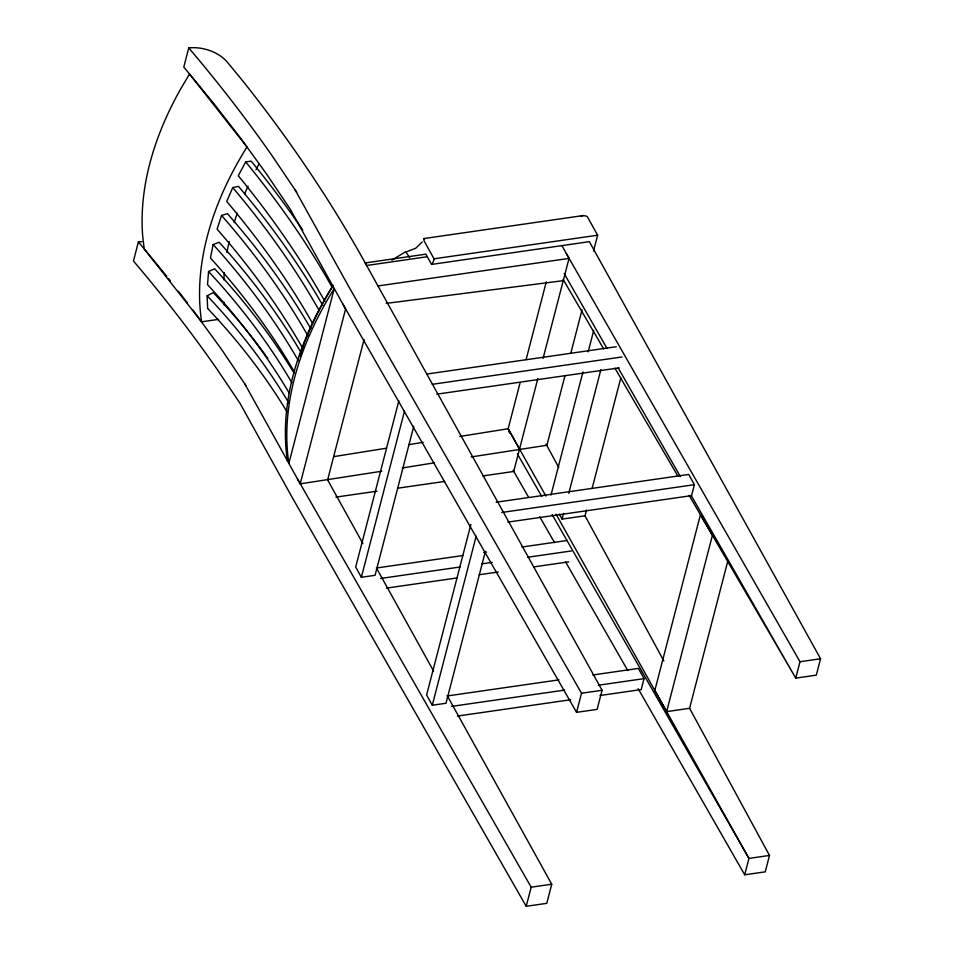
<?xml version="1.0" encoding="UTF-8"?>
<svg xmlns="http://www.w3.org/2000/svg" width="954" height="954" viewBox="0 0 954 954"><rect width="100%" height="100%" fill="white"/><g stroke="black" fill="none" stroke-linecap="round" stroke-linejoin="round"><path stroke-width="1.43" d="M294.082 373.205A873.614 625.12 4.3 0 0 214.65 268.778L208.544 271.52L207.543 284.674A866.554 620.076 4.3 0 1 289.36 393.286M300.713 351.883A873.614 597.538 11.1 0 0 219.181 242.268L213.136 244.522L210.476 258.033A866.554 592.708 11.1 0 1 294.333 371.821M141.919 241.648A33.235 22.073 14.6 0 0 138.413 241.887L133.441 261.014A1697.631 1127.664 14.6 0 1 216.665 368.649L239.907 403.125L292.413 497.857L526.214 906.3L546.773 903.331L551.734 884.215L447.247 695.704M342.76 303.909L576.562 712.352L597.121 709.382L602.081 690.267L365.203 262.922A1697.631 1127.664 14.6 0 0 241.982 79.945L227.469 62.344A33.235 22.073 14.6 0 0 188.749 47.938L183.788 67.066L213.028 102.531L240.79 138.425L267.013 174.701L290.243 209.176L345.587 309.024L300.212 483.857L381.815 471.228M364.07 339.469L327.616 479.898L362.925 543.601M398.844 400.823L355.687 567.046L361.363 577.277L375.065 575.31L413.762 426.271M361.363 577.277L404.52 411.055M470.882 524.473L426.617 694.989L432.293 705.233L445.995 703.253L485.419 551.352M432.293 705.233L476.177 536.136M509.555 432.985L508.148 428.74L520.121 382.637M526.107 359.586L546.296 281.8M537.829 378.619L513.717 471.467L482.855 475.927M543.064 358.454L569.025 258.403L561.942 245.607M593.519 250.997L597.621 235.209L587.688 217.285L586.674 216.188L583.264 215.556L423.814 238.56L424.089 240.885L434.022 258.796A13.344 8.431 -29 0 1 432.377 263.28L431.554 264.413L425.878 254.169L365.203 262.922L366.622 265.486L427.297 256.733M564.863 376.114L546.916 445.256L471.169 456.942M570.838 353.063L582.059 309.847M550.995 495.078L582.966 371.893M588.165 351.847L593.746 330.358M586.495 510.056L585.005 515.804L562.073 519.107L563.564 513.359M568.787 493.242L600.877 369.651M592.1 488.496L620.827 377.832M526.214 906.3L531.175 887.184L297.374 478.729M576.562 712.352L581.523 693.236L347.721 284.793L295.215 190.061M592.792 674.979L638.369 668.408L644.045 678.64L641.207 689.563L600.042 695.502M496.104 502.233L688.716 474.46L694.393 484.692L691.555 495.615L507.766 522.124M666.643 711.624L712.411 535.349L700.427 514.755L654.826 690.457L666.643 711.624L689.587 708.321L727.902 560.702M689.587 708.321L769.496 855.44L765.251 871.837L744.692 874.794L748.938 858.409L556.075 514.242M566.199 253.287L800.001 661.73L795.743 678.115L816.302 675.158L820.559 658.761L589.345 241.66L431.554 264.413M310.825 328.689A873.614 561.524 17.8 0 0 227.457 213.696L221.543 215.413L217.118 229.187A866.554 556.981 17.8 0 1 302.752 348.317M322.774 305.375A873.614 522.959 23.4 0 0 238.464 186.376L232.74 187.592L226.73 201.461A866.554 518.726 23.4 0 1 312.542 323.311M302.752 230.081A873.614 484.346 28.1 0 0 251.176 161.143L245.679 161.894L238.285 175.751A866.554 480.434 28.1 0 1 324.897 301.452M422.217 241.982L415.705 248.255L406.988 251.594M391.844 260.144L405.641 251.725L409.671 257.628M207.626 308.488L207.125 295.764L213.255 292.592A873.614 645.023 -2.2 0 1 258.117 345.193M581.093 216.081L583.264 215.556M333.852 456.62L386.585 448.177M408.55 444.671L423.194 442.322M459.816 436.467L508.148 428.74L545.915 496.104M402.326 467.949L434.547 462.797M434.022 258.796L597.621 235.209M377.963 285.95L569.025 258.403M201.604 321.82A396.053 250.318 -29 0 1 246.979 146.988L189.536 74.03L180.64 88.996A396.053 250.318 -29 0 0 142.635 235.399L144.161 248.863L201.604 321.82L218.526 319.375M426.653 374.075L616.32 346.719M432.329 384.307L621.996 356.963M436.837 394.169L619.158 367.886M335.88 497.117L377.033 491.179M397.615 488.209L444.647 481.436M501.78 512.465L694.393 484.692M376.305 568.024L463.06 555.514M483.642 552.545L486.576 552.116M521.862 547.036L567.451 540.453M380.515 578.47L459.911 567.022M481.961 563.838L492.252 562.359M527.538 557.267L571.649 550.911M386.489 588.117L457.073 577.945M479.123 574.761L498.238 572.006M533.524 566.914L568.811 561.834M447.223 695.967L558.972 679.856M451.433 706.413L564.649 690.088M598.468 685.21L644.045 678.64M581.523 693.236L602.081 690.267M800.001 661.73L820.559 658.761M457.419 716.072L570.635 699.747M531.175 887.184L551.734 884.215M769.496 855.44L748.938 858.409L552.139 514.588M386.275 303.372L563.254 280.667M423.814 238.56L424.578 238.655M138.413 241.887L166.712 276.219M168.548 278.508L170.337 280.834M178.398 291.244L187.342 302.823M192.72 309.776L221.638 349.534L246.311 386.155M296.658 192.207L271.985 155.585A1697.631 1127.664 14.6 0 0 188.749 47.938M563.158 279.474L603.667 348.902M614.913 368.184L677.924 476.189M689.182 495.472L795.743 678.115L691.423 495.865M564.16 273.548L607.078 348.52M618.168 367.91L680.321 476.487M517.354 453.842L541.777 496.497M513.109 470.227L528.647 497.38M539.737 516.758L554.536 542.611M565.639 562.001L627.792 670.579M638.143 688.669L744.692 874.794M559.294 514.134L562.073 519.107M508.148 428.74L519.501 449.203M376.627 568.298L433.557 671.008M244.868 384.009L300.212 483.857M546.105 444.194L558.746 467.46M585.005 515.804L663.853 660.955M232.74 187.592A866.554 518.726 23.4 0 1 319.28 310.706M287.44 460.818A396.053 250.318 -29 0 1 332.827 285.997M224.071 304.898A396.053 250.318 -29 0 1 223.88 302.168M223.808 279.868A396.053 250.318 -29 0 1 224.297 272.761M226.969 252.536A396.053 250.318 -29 0 1 229.187 241.469M234.195 222.616A396.053 250.318 -29 0 1 237.272 213.124M244.57 194.032A396.053 250.318 -29 0 1 248.064 186.054M255.982 169.752A396.053 250.318 -29 0 1 259.297 163.492M299.711 356.391A396.053 250.318 -29 0 1 304.541 342.772M305.065 341.413A396.053 250.318 -29 0 1 333.232 285.21M245.679 161.894A866.554 480.434 28.1 0 1 332.29 287.583M221.543 215.413A866.554 556.981 17.8 0 1 307.903 335.82M213.136 244.522A866.554 592.708 11.1 0 1 298.447 360.851M208.544 271.52A866.554 620.076 4.3 0 1 291.841 382.661M207.125 295.764A866.554 639.812 -2.2 0 1 288.967 403.184M207.626 308.488A866.554 639.812 -2.2 0 1 287.214 412.14M258.939 346.278A873.614 645.023 -2.2 0 1 265.439 355.007M266.238 356.104A873.614 645.023 -2.2 0 1 267.824 358.299M334.246 288.549L288.859 463.382A396.053 250.318 -29 0 1 334.246 288.549"/></g></svg>
